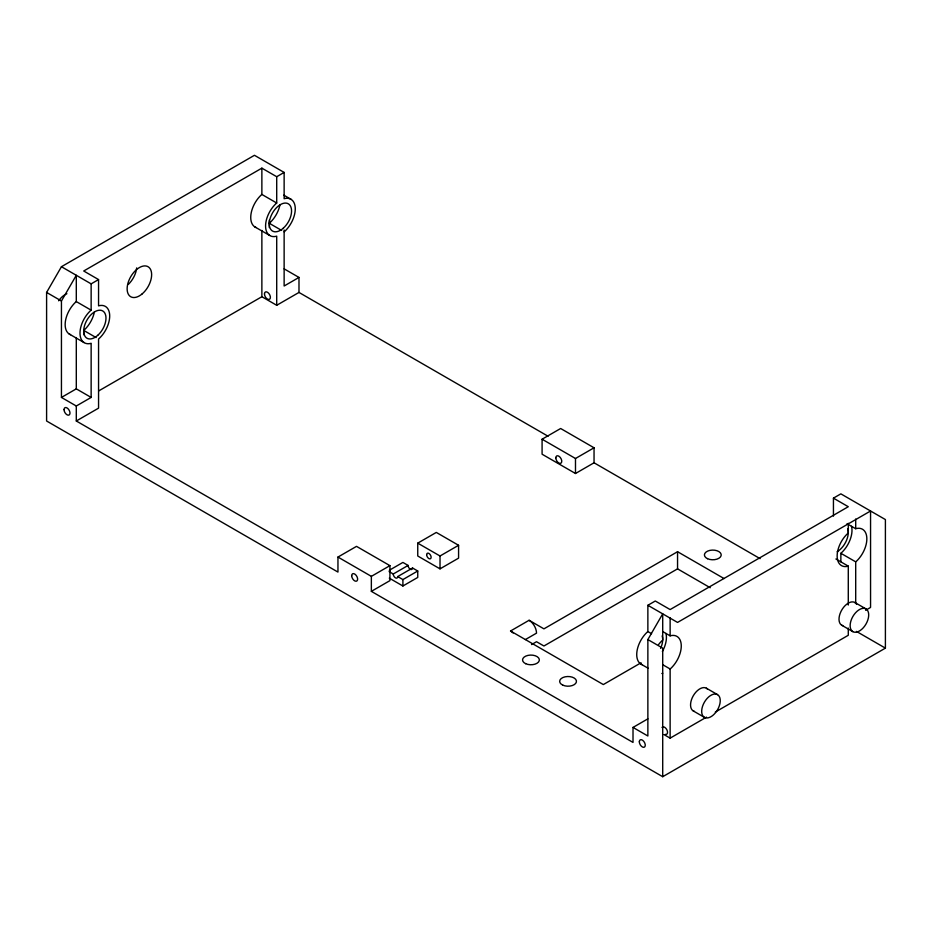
<?xml version="1.0" encoding="UTF-8"?>
<svg xmlns="http://www.w3.org/2000/svg" width="932" height="932" viewBox="0 0 932 932"><rect width="100%" height="100%" fill="white"/><g stroke="black" fill="none" stroke-linecap="round" stroke-linejoin="round"><path stroke-width="1.4" d="M833.441 516.13L833.441 498.142L840.862 493.855L885.4 519.567L885.4 648.136L662.71 776.706L46.6 421.008L46.6 292.427L61.442 266.715L254.448 155.295L284.132 172.432L284.132 198.726L285.017 198.481A20.993 12.116 -60 0 1 295.269 208.861A20.993 12.116 -60 0 1 285.017 231.089L284.132 231.858M61.442 266.715L91.138 283.864L91.138 310.158L90.264 310.915A20.993 12.116 -60 0 0 80.001 333.143A20.993 12.116 -60 0 0 90.264 343.524L91.138 343.279L91.138 397.428L76.296 406.002L61.442 397.428L61.442 301.001L76.296 275.29L76.296 301.584L75.41 302.352A20.993 12.116 -60 0 0 65.415 321.214A20.993 12.116 -60 0 0 70.541 334.67M76.296 406.002L76.296 420.996L337.955 572.073L337.955 557.068L371.355 576.36L371.355 591.354L633.014 742.42L633.014 727.426L647.868 736L647.868 639.562L662.71 613.85L662.71 640.144L661.837 640.913A20.993 12.116 -60 0 0 658.47 644.688M83.717 334.739L83.717 330.417L84.591 329.66A20.993 12.116 -60 0 0 94.388 311.964M284.132 172.432L276.711 176.719L261.869 168.144L261.869 194.439L260.995 195.207A20.993 12.116 -60 0 0 250.999 214.069A20.993 12.116 -60 0 0 256.114 227.536M276.711 176.719L276.711 203.013L275.837 203.782A20.993 12.116 -60 0 0 265.573 225.998A20.993 12.116 -60 0 0 275.837 236.39L276.711 236.134L276.711 305.288L261.869 296.714L98.769 390.881M269.29 227.559L269.29 223.284L270.163 222.515A20.993 12.116 -60 0 0 279.961 204.819M833.441 498.142L848.283 506.717L670.131 609.563L655.289 601L647.868 605.287L647.868 631.57L646.983 632.339A20.993 12.116 -60 0 0 636.987 651.2A20.993 12.116 -60 0 0 642.113 664.667M663.945 734.567L670.131 738.144L670.131 668.99L671.005 668.221A20.993 12.116 -60 0 0 681.269 645.993A20.993 12.116 -60 0 0 671.005 635.612L670.131 635.857L662.71 631.57M840.862 561.821L840.862 553.282L841.736 552.513A20.993 12.116 -60 0 0 851.533 526.289M855.704 603.167L855.704 561.845L856.59 561.087A20.993 12.116 -60 0 0 866.842 538.859A20.993 12.116 -60 0 0 856.59 528.479L855.704 528.724L847.048 523.726M261.869 168.144L83.717 271.002L98.559 279.577L98.559 305.871L99.433 305.626A20.993 12.116 -60 0 1 109.696 316.006A20.993 12.116 -60 0 1 99.433 338.234L98.559 338.992L98.559 408.146L76.296 420.996M91.138 283.864L98.559 279.577M61.442 397.428L76.296 388.854L91.138 397.428M548.063 436.234L298.986 292.438L298.986 277.433L284.132 286.007L284.132 230.006M276.711 305.288L298.986 292.438M337.955 557.068L356.513 546.362L389.914 565.642L389.914 580.636L371.355 591.354M594.045 462.785L575.487 473.503L542.086 454.21L542.086 439.217L560.645 428.499L594.045 447.791L594.045 462.785L760.104 558.652M417.746 543.146L436.304 532.428L458.579 545.29L458.579 558.14L440.021 568.858L417.746 555.996L417.746 543.146L440.021 555.996L458.579 545.29M371.355 576.36L389.914 565.642M542.086 439.217L575.487 458.497L594.045 447.791M389.296 570.279L402.904 562.427L408.1 565.433A3.146 1.817 60 0 0 411.443 569.58M389.098 571.596L393.257 573.995L408.1 565.433M393.257 573.995A3.146 1.817 60 0 0 395.483 577.852A3.146 1.817 60 0 0 397.708 576.57L412.55 567.996L417.746 571.001L417.746 577.432L402.904 585.995L389.296 578.143M397.708 576.57L402.904 579.576L417.746 571.001M513.078 632.979A10.497 6.058 60 0 0 510.538 630.999L529.096 620.281L543.938 628.855L677.552 551.709L724.071 578.562M525.38 639.573L536.517 633.143A10.497 6.058 60 0 0 529.096 620.281M531.566 644.571L536.517 641.717L543.938 645.993L677.552 568.858L710.242 587.731M641.053 662.78L603.33 684.566L510.538 630.999M633.014 727.426L647.868 718.852M865.607 610.285L870.558 607.431L870.558 511.004L677.552 622.425L647.868 605.287M670.131 738.144L706.514 717.127M715.298 712.06L848.283 635.286L848.283 628.075M848.283 605.031L848.283 566.132L847.409 566.376A20.993 12.116 -60 0 1 837.146 555.996A20.993 12.116 -60 0 1 847.409 533.768L848.283 533.011L848.283 523.318M661.837 673.521L662.71 673.277M283.829 195.161L291.25 199.448M261.869 194.439L276.711 203.013M269.29 223.284L281.662 230.425M840.862 553.282L855.704 561.845M835.911 558.99L848.283 566.132M254.762 226.849L269.604 235.412M284.132 268.859L298.986 277.433M854.842 602.491L865.979 608.922A13.118 7.572 -60 0 1 861.82 629.251A13.118 7.572 -60 0 1 850.462 622.681A13.118 7.572 -60 0 1 865.979 608.922M856.426 631.407L885.4 648.136M841.724 625.221L852.862 631.651M76.296 301.584L91.138 310.158M647.868 631.57L651.573 633.713M46.6 292.427L61.442 301.001M647.868 639.562L662.71 648.136L662.71 776.706M706.386 688.2L717.524 694.631A13.118 7.572 -60 0 1 713.364 714.961A13.118 7.572 -60 0 1 701.994 708.402A13.118 7.572 -60 0 1 717.524 694.631M83.717 330.417L96.089 337.57M662.71 664.702L670.131 668.99M69.178 333.982L84.031 342.557M640.75 663.98L648.171 668.267M693.268 710.93L704.394 717.36M855.704 519.031L855.704 528.724M677.552 551.709L677.552 568.858M670.131 617.869L670.131 635.857M575.487 458.497L575.487 473.503M440.021 555.996L440.021 568.858M402.904 579.576L402.904 585.995M269.29 220.197L269.29 223.086M261.869 230.449L261.869 296.714M76.296 337.559L76.296 388.854M136.689 267.903A17.324 9.996 -60 0 1 128.325 284.411M58.611 300.803A15.751 9.087 -60 0 1 66.894 293.731M665.961 633.434A20.993 12.116 -60 0 1 662.396 651.48M662.163 635.904A15.751 9.087 -60 0 1 660.578 648.357M847.736 528.77A15.751 9.087 -60 0 1 837.146 551.709M694.375 711.384A13.118 7.572 -60 0 1 693.268 695.785A13.118 7.572 -60 0 1 707.33 688.934M842.831 625.675A13.118 7.572 -60 0 1 842.26 609.19A13.118 7.572 -60 0 1 856.555 604.216M662 727.438A4.194 2.423 60 0 1 666.916 729.907A4.194 2.423 60 0 1 665.332 734.393M412.55 567.996A3.146 1.817 60 0 1 412.259 569.114M562.777 685.125A8.4 4.846 0 0 0 576.36 682.108A8.4 4.846 0 0 0 565.06 676.83A8.4 4.846 0 0 0 562.777 685.125M525.671 663.689A8.4 4.846 0 0 0 539.244 660.683A8.4 4.846 0 0 0 527.943 655.394A8.4 4.846 0 0 0 525.671 663.689M707.528 558.699A8.4 4.846 0 0 0 721.112 555.682A8.4 4.846 0 0 0 709.811 550.404A8.4 4.846 0 0 0 707.528 558.699M64.04 409.649A4.194 2.423 60 0 0 68.502 415.183A4.194 2.423 60 0 0 68.502 409.241A4.194 2.423 60 0 0 64.04 409.649M351.69 575.708A4.194 2.423 60 0 0 356.14 581.253A4.194 2.423 60 0 0 356.14 575.312A4.194 2.423 60 0 0 351.69 575.708M639.329 741.779A4.194 2.423 60 0 0 643.779 747.324A4.194 2.423 60 0 0 643.779 741.383A4.194 2.423 60 0 0 639.329 741.779M97.732 335.334A15.751 9.087 -60 0 0 102.718 310.938A15.751 9.087 -60 0 0 84.09 327.458A15.751 9.087 -60 0 0 97.732 335.334M283.305 228.189A15.751 9.087 -60 0 0 288.303 203.793A15.751 9.087 -60 0 0 269.674 220.313A15.751 9.087 -60 0 0 283.305 228.189M426.658 554.715A3.146 1.817 60 0 0 430.002 558.874A3.146 1.817 60 0 0 430.002 554.412A3.146 1.817 60 0 0 426.658 554.715M555.822 457.857A4.194 2.423 60 0 0 560.272 463.402A4.194 2.423 60 0 0 560.272 457.461A4.194 2.423 60 0 0 555.822 457.857M264.467 293.93A4.194 2.423 60 0 0 268.917 299.475A4.194 2.423 60 0 0 268.917 293.533A4.194 2.423 60 0 0 264.467 293.93M142.188 293.871A17.324 9.996 -60 0 0 148.316 266.878A17.324 9.996 -60 0 0 127.661 284.4A17.324 9.996 -60 0 0 142.188 293.871"/></g></svg>
